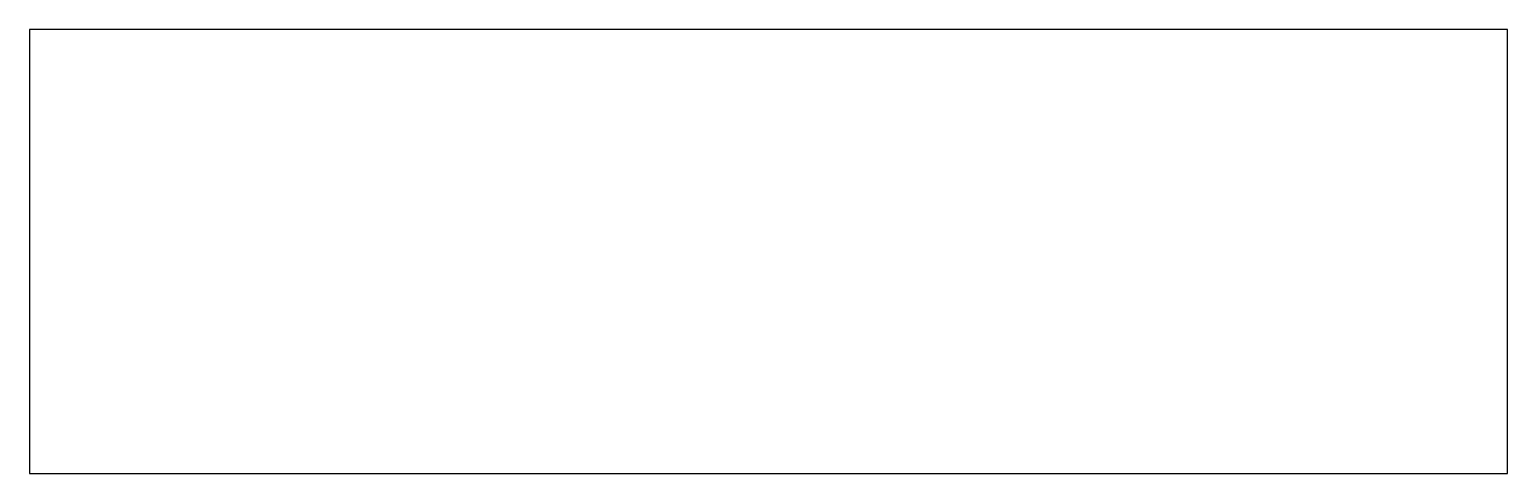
# Model space of a CAD drawing. Extents: x 241 to 341, y 17 to 47.
import ezdxf

# ---------------------------------------------------------------- set-up
doc = ezdxf.new("R2010")
doc.units = 0

msp = doc.modelspace()

# ---------------------------------------------------------------- linework, layer by layer
at = {"layer": 'controller-board-edge'}
for p, q in [((341.14, 47.45), (241.14, 47.45)), ((241.14, 47.45), (241.14, 17.45)), ((341.14, 17.45), (341.14, 47.45)), ((241.14, 17.45), (341.14, 17.45))]:
    msp.add_line(p, q, dxfattribs=at)

doc.saveas('drawing.dxf')
